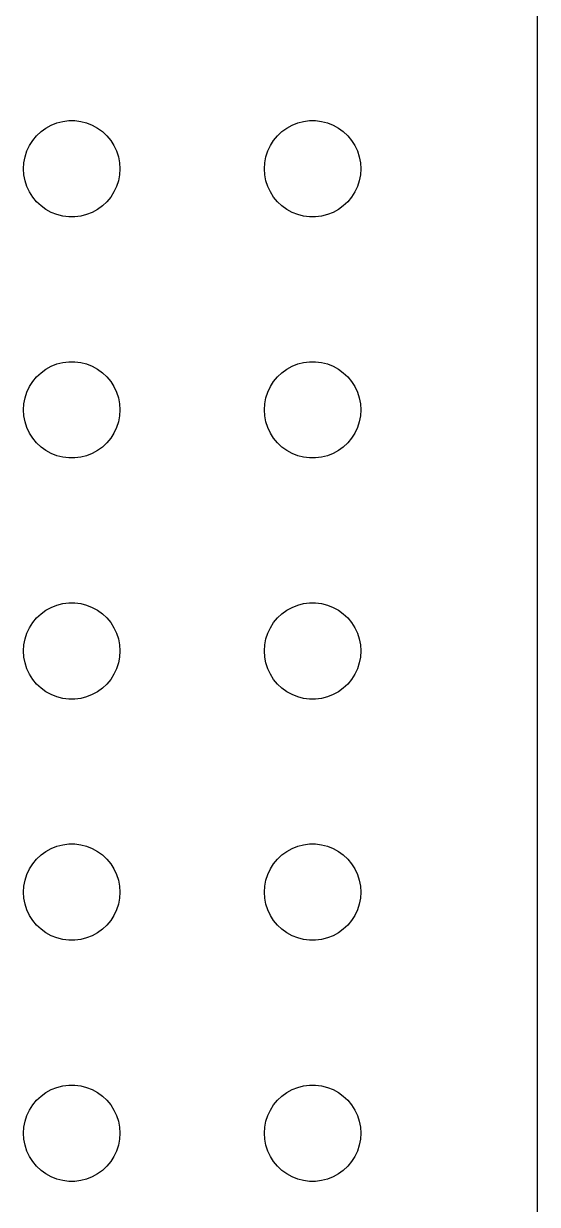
# Model space of a CAD drawing. Header units: metres. Extents: x -74 to 74, y -74 to 74.
# Drawn here: x 58.5 to 74.5, y -39.71 to -2.99 of the extents above; entities that cross this region are included whole.
import ezdxf

# ---------------------------------------------------------------- set-up
doc = ezdxf.new("R2010")
doc.units = ezdxf.units.M

msp = doc.modelspace()

# ---------------------------------------------------------------- linework, layer by layer
for p, q in [((74.5, -69.5), (74.5, 69.5)), ((59.0439, -6.34422), (59.1963, -6.23351)), ((59.1963, -6.23351), (59.3613, -6.14275)), ((59.3613, -6.14275), (59.5365, -6.07341)), ((59.5365, -6.07341), (59.7189, -6.02657)), ((59.7189, -6.02657), (59.9058, -6.00294)), ((59.9058, -6.00294), (60.0942, -6.00294)), ((60.0942, -6.00294), (60.2811, -6.02657)), ((60.2811, -6.02657), (60.4635, -6.07341)), ((60.4635, -6.07341), (60.6387, -6.14275)), ((60.6387, -6.14275), (60.8037, -6.23351)), ((60.8037, -6.23351), (60.9561, -6.34422)), ((66.5439, -6.34422), (66.6963, -6.23351)), ((66.6963, -6.23351), (66.8613, -6.14275)), ((66.8613, -6.14275), (67.0365, -6.07341)), ((67.0365, -6.07341), (67.2189, -6.02657)), ((67.2189, -6.02657), (67.4058, -6.00294)), ((67.4058, -6.00294), (67.5942, -6.00294)), ((67.5942, -6.00294), (67.7811, -6.02657)), ((67.7811, -6.02657), (67.9635, -6.07341)), ((67.9635, -6.07341), (68.1387, -6.14275)), ((68.1387, -6.14275), (68.3037, -6.23351)), ((68.3037, -6.23351), (68.4561, -6.34422)), ((58.7865, -6.61832), (58.9065, -6.47318)), ((58.9065, -6.47318), (59.0439, -6.34422)), ((60.9561, -6.34422), (61.0934, -6.47318)), ((61.0934, -6.47318), (61.2135, -6.61832)), ((66.2865, -6.61832), (66.4065, -6.47318)), ((66.4065, -6.47318), (66.5439, -6.34422)), ((68.4561, -6.34422), (68.5934, -6.47318)), ((68.5934, -6.47318), (68.7135, -6.61832)), ((58.5471, -7.12695), (58.6053, -6.9478)), ((58.6053, -6.9478), (58.6855, -6.77736)), ((58.6855, -6.77736), (58.7865, -6.61832)), ((61.2135, -6.61832), (61.3145, -6.77736)), ((61.3145, -6.77736), (61.3947, -6.9478)), ((61.3947, -6.9478), (61.4529, -7.12695)), ((66.0471, -7.12695), (66.1053, -6.9478)), ((66.1053, -6.9478), (66.1855, -6.77736)), ((66.1855, -6.77736), (66.2865, -6.61832)), ((68.7135, -6.61832), (68.8145, -6.77736)), ((68.8145, -6.77736), (68.8947, -6.9478)), ((68.8947, -6.9478), (68.9529, -7.12695)), ((58.5, -7.5), (58.5118, -7.312)), ((58.5118, -7.312), (58.5471, -7.12695)), ((61.4529, -7.12695), (61.4882, -7.312)), ((61.4882, -7.312), (61.5, -7.5)), ((66, -7.5), (66.0118, -7.312)), ((66.0118, -7.312), (66.0471, -7.12695)), ((68.9529, -7.12695), (68.9882, -7.312)), ((68.9882, -7.312), (69, -7.5)), ((58.5118, -7.68799), (58.5, -7.5)), ((58.5471, -7.87303), (58.5118, -7.68799)), ((61.4882, -7.68799), (61.4529, -7.87303)), ((61.5, -7.5), (61.4882, -7.68799)), ((66.0118, -7.68799), (66, -7.5)), ((66.0471, -7.87303), (66.0118, -7.68799)), ((68.9882, -7.68799), (68.9529, -7.87303)), ((69, -7.5), (68.9882, -7.68799)), ((58.6053, -8.05219), (58.5471, -7.87303)), ((58.6855, -8.22263), (58.6053, -8.05219)), ((61.3947, -8.05219), (61.3145, -8.22263)), ((61.4529, -7.87303), (61.3947, -8.05219)), ((66.1053, -8.05219), (66.0471, -7.87303)), ((66.1855, -8.22263), (66.1053, -8.05219)), ((68.8947, -8.05219), (68.8145, -8.22263)), ((68.9529, -7.87303), (68.8947, -8.05219)), ((58.7865, -8.38167), (58.6855, -8.22263)), ((58.9065, -8.52681), (58.7865, -8.38167)), ((61.2135, -8.38167), (61.0934, -8.52681)), ((61.3145, -8.22263), (61.2135, -8.38167)), ((66.2865, -8.38167), (66.1855, -8.22263)), ((66.4065, -8.52681), (66.2865, -8.38167)), ((68.7135, -8.38167), (68.5934, -8.52681)), ((68.8145, -8.22263), (68.7135, -8.38167)), ((59.0439, -8.65576), (58.9065, -8.52681)), ((59.1963, -8.76648), (59.0439, -8.65576)), ((59.3613, -8.85724), (59.1963, -8.76648)), ((60.8037, -8.76648), (60.6387, -8.85724)), ((60.9561, -8.65576), (60.8037, -8.76648)), ((61.0934, -8.52681), (60.9561, -8.65576)), ((66.5439, -8.65576), (66.4065, -8.52681)), ((66.6963, -8.76648), (66.5439, -8.65576)), ((66.8613, -8.85724), (66.6963, -8.76648)), ((68.3037, -8.76648), (68.1387, -8.85724)), ((68.4561, -8.65576), (68.3037, -8.76648)), ((68.5934, -8.52681), (68.4561, -8.65576)), ((59.5365, -8.92657), (59.3613, -8.85724)), ((59.7189, -8.97342), (59.5365, -8.92657)), ((59.9058, -8.99704), (59.7189, -8.97342)), ((60.0942, -8.99704), (59.9058, -8.99704)), ((60.2811, -8.97342), (60.0942, -8.99704)), ((60.4635, -8.92657), (60.2811, -8.97342)), ((60.6387, -8.85724), (60.4635, -8.92657)), ((67.0365, -8.92657), (66.8613, -8.85724)), ((67.2189, -8.97342), (67.0365, -8.92657)), ((67.4058, -8.99704), (67.2189, -8.97342)), ((67.5942, -8.99704), (67.4058, -8.99704)), ((67.7811, -8.97342), (67.5942, -8.99704)), ((67.9635, -8.92657), (67.7811, -8.97342)), ((68.1387, -8.85724), (67.9635, -8.92657)), ((59.3613, -13.6427), (59.5365, -13.5734)), ((59.5365, -13.5734), (59.7189, -13.5266)), ((59.7189, -13.5266), (59.9058, -13.5029)), ((59.9058, -13.5029), (60.0942, -13.5029)), ((60.0942, -13.5029), (60.2811, -13.5266)), ((60.2811, -13.5266), (60.4635, -13.5734)), ((60.4635, -13.5734), (60.6387, -13.6427)), ((66.8613, -13.6427), (67.0365, -13.5734)), ((67.0365, -13.5734), (67.2189, -13.5266)), ((67.2189, -13.5266), (67.4058, -13.5029)), ((67.4058, -13.5029), (67.5942, -13.5029)), ((67.5942, -13.5029), (67.7811, -13.5266)), ((67.7811, -13.5266), (67.9635, -13.5734)), ((67.9635, -13.5734), (68.1387, -13.6427)), ((58.9065, -13.9732), (59.0439, -13.8442)), ((59.0439, -13.8442), (59.1963, -13.7335)), ((59.1963, -13.7335), (59.3613, -13.6427)), ((60.6387, -13.6427), (60.8037, -13.7335)), ((60.8037, -13.7335), (60.9561, -13.8442)), ((60.9561, -13.8442), (61.0934, -13.9732)), ((66.4065, -13.9732), (66.5439, -13.8442)), ((66.5439, -13.8442), (66.6963, -13.7335)), ((66.6963, -13.7335), (66.8613, -13.6427)), ((68.1387, -13.6427), (68.3037, -13.7335)), ((68.3037, -13.7335), (68.4561, -13.8442)), ((68.4561, -13.8442), (68.5934, -13.9732)), ((58.6053, -14.4478), (58.6855, -14.2774)), ((58.6855, -14.2774), (58.7865, -14.1183)), ((58.7865, -14.1183), (58.9065, -13.9732)), ((61.0934, -13.9732), (61.2135, -14.1183)), ((61.2135, -14.1183), (61.3145, -14.2774)), ((61.3145, -14.2774), (61.3947, -14.4478)), ((66.1053, -14.4478), (66.1855, -14.2774)), ((66.1855, -14.2774), (66.2865, -14.1183)), ((66.2865, -14.1183), (66.4065, -13.9732)), ((68.5934, -13.9732), (68.7135, -14.1183)), ((68.7135, -14.1183), (68.8145, -14.2774)), ((68.8145, -14.2774), (68.8947, -14.4478)), ((58.5118, -14.812), (58.5471, -14.627)), ((58.5471, -14.627), (58.6053, -14.4478)), ((61.3947, -14.4478), (61.4529, -14.627)), ((61.4529, -14.627), (61.4882, -14.812)), ((66.0118, -14.812), (66.0471, -14.627)), ((66.0471, -14.627), (66.1053, -14.4478)), ((68.8947, -14.4478), (68.9529, -14.627)), ((68.9529, -14.627), (68.9882, -14.812)), ((58.5, -15), (58.5118, -14.812)), ((58.5118, -15.188), (58.5, -15)), ((61.4882, -14.812), (61.5, -15)), ((61.5, -15), (61.4882, -15.188)), ((66, -15), (66.0118, -14.812)), ((66.0118, -15.188), (66, -15)), ((68.9882, -14.812), (69, -15)), ((69, -15), (68.9882, -15.188)), ((58.5471, -15.373), (58.5118, -15.188)), ((58.6053, -15.5522), (58.5471, -15.373)), ((61.4529, -15.373), (61.3947, -15.5522)), ((61.4882, -15.188), (61.4529, -15.373)), ((66.0471, -15.373), (66.0118, -15.188)), ((66.1053, -15.5522), (66.0471, -15.373)), ((68.9529, -15.373), (68.8947, -15.5522)), ((68.9882, -15.188), (68.9529, -15.373)), ((58.6855, -15.7226), (58.6053, -15.5522)), ((58.7865, -15.8817), (58.6855, -15.7226)), ((61.3145, -15.7226), (61.2135, -15.8817)), ((61.3947, -15.5522), (61.3145, -15.7226)), ((66.1855, -15.7226), (66.1053, -15.5522)), ((66.2865, -15.8817), (66.1855, -15.7226)), ((68.8145, -15.7226), (68.7135, -15.8817)), ((68.8947, -15.5522), (68.8145, -15.7226)), ((58.9065, -16.0268), (58.7865, -15.8817)), ((59.0439, -16.1558), (58.9065, -16.0268)), ((59.1963, -16.2665), (59.0439, -16.1558)), ((60.9561, -16.1558), (60.8037, -16.2665)), ((61.0934, -16.0268), (60.9561, -16.1558)), ((61.2135, -15.8817), (61.0934, -16.0268)), ((66.4065, -16.0268), (66.2865, -15.8817)), ((66.5439, -16.1558), (66.4065, -16.0268)), ((66.6963, -16.2665), (66.5439, -16.1558)), ((68.4561, -16.1558), (68.3037, -16.2665)), ((68.5934, -16.0268), (68.4561, -16.1558)), ((68.7135, -15.8817), (68.5934, -16.0268)), ((59.3613, -16.3572), (59.1963, -16.2665)), ((59.5365, -16.4266), (59.3613, -16.3572)), ((59.7189, -16.4734), (59.5365, -16.4266)), ((59.9058, -16.497), (59.7189, -16.4734)), ((60.0942, -16.497), (59.9058, -16.497)), ((60.2811, -16.4734), (60.0942, -16.497)), ((60.4635, -16.4266), (60.2811, -16.4734)), ((60.6387, -16.3572), (60.4635, -16.4266)), ((60.8037, -16.2665), (60.6387, -16.3572)), ((66.8613, -16.3572), (66.6963, -16.2665)), ((67.0365, -16.4266), (66.8613, -16.3572)), ((67.2189, -16.4734), (67.0365, -16.4266)), ((67.4058, -16.497), (67.2189, -16.4734)), ((67.5942, -16.497), (67.4058, -16.497)), ((67.7811, -16.4734), (67.5942, -16.497)), ((67.9635, -16.4266), (67.7811, -16.4734)), ((68.1387, -16.3572), (67.9635, -16.4266)), ((68.3037, -16.2665), (68.1387, -16.3572)), ((59.0439, -21.3442), (59.1963, -21.2335)), ((59.1963, -21.2335), (59.3613, -21.1427)), ((59.3613, -21.1427), (59.5365, -21.0734)), ((59.5365, -21.0734), (59.7189, -21.0266)), ((59.7189, -21.0266), (59.9058, -21.003)), ((59.9058, -21.003), (60.0942, -21.003)), ((60.0942, -21.003), (60.2811, -21.0266)), ((60.2811, -21.0266), (60.4635, -21.0734)), ((60.4635, -21.0734), (60.6387, -21.1427)), ((60.6387, -21.1427), (60.8037, -21.2335)), ((60.8037, -21.2335), (60.9561, -21.3442)), ((66.5439, -21.3442), (66.6963, -21.2335)), ((66.6963, -21.2335), (66.8613, -21.1427)), ((66.8613, -21.1427), (67.0365, -21.0734)), ((67.0365, -21.0734), (67.2189, -21.0266)), ((67.2189, -21.0266), (67.4058, -21.003)), ((67.4058, -21.003), (67.5942, -21.003)), ((67.5942, -21.003), (67.7811, -21.0266)), ((67.7811, -21.0266), (67.9635, -21.0734)), ((67.9635, -21.0734), (68.1387, -21.1427)), ((68.1387, -21.1427), (68.3037, -21.2335)), ((68.3037, -21.2335), (68.4561, -21.3442)), ((58.6855, -21.7774), (58.7865, -21.6183)), ((58.7865, -21.6183), (58.9065, -21.4732)), ((58.9065, -21.4732), (59.0439, -21.3442)), ((60.9561, -21.3442), (61.0934, -21.4732)), ((61.0934, -21.4732), (61.2135, -21.6183)), ((61.2135, -21.6183), (61.3145, -21.7774)), ((66.1855, -21.7774), (66.2865, -21.6183)), ((66.2865, -21.6183), (66.4065, -21.4732)), ((66.4065, -21.4732), (66.5439, -21.3442)), ((68.4561, -21.3442), (68.5934, -21.4732)), ((68.5934, -21.4732), (68.7135, -21.6183)), ((68.7135, -21.6183), (68.8145, -21.7774)), ((58.5471, -22.127), (58.6053, -21.9478)), ((58.6053, -21.9478), (58.6855, -21.7774)), ((61.3145, -21.7774), (61.3947, -21.9478)), ((61.3947, -21.9478), (61.4529, -22.127)), ((66.0471, -22.127), (66.1053, -21.9478)), ((66.1053, -21.9478), (66.1855, -21.7774)), ((68.8145, -21.7774), (68.8947, -21.9478)), ((68.8947, -21.9478), (68.9529, -22.127)), ((58.5, -22.5), (58.5118, -22.312)), ((58.5118, -22.312), (58.5471, -22.127)), ((61.4529, -22.127), (61.4882, -22.312)), ((61.4882, -22.312), (61.5, -22.5)), ((66, -22.5), (66.0118, -22.312)), ((66.0118, -22.312), (66.0471, -22.127)), ((68.9529, -22.127), (68.9882, -22.312)), ((68.9882, -22.312), (69, -22.5)), ((58.5118, -22.688), (58.5, -22.5)), ((58.5471, -22.873), (58.5118, -22.688)), ((61.4882, -22.688), (61.4529, -22.873)), ((61.5, -22.5), (61.4882, -22.688)), ((66.0118, -22.688), (66, -22.5)), ((66.0471, -22.873), (66.0118, -22.688)), ((68.9882, -22.688), (68.9529, -22.873)), ((69, -22.5), (68.9882, -22.688)), ((58.6053, -23.0522), (58.5471, -22.873)), ((58.6855, -23.2226), (58.6053, -23.0522)), ((61.3947, -23.0522), (61.3145, -23.2226)), ((61.4529, -22.873), (61.3947, -23.0522)), ((66.1053, -23.0522), (66.0471, -22.873)), ((66.1855, -23.2226), (66.1053, -23.0522)), ((68.8947, -23.0522), (68.8145, -23.2226)), ((68.9529, -22.873), (68.8947, -23.0522)), ((58.7865, -23.3817), (58.6855, -23.2226)), ((58.9065, -23.5268), (58.7865, -23.3817)), ((61.2135, -23.3817), (61.0934, -23.5268)), ((61.3145, -23.2226), (61.2135, -23.3817)), ((66.2865, -23.3817), (66.1855, -23.2226)), ((66.4065, -23.5268), (66.2865, -23.3817)), ((68.7135, -23.3817), (68.5934, -23.5268)), ((68.8145, -23.2226), (68.7135, -23.3817)), ((59.0439, -23.6558), (58.9065, -23.5268)), ((59.1963, -23.7665), (59.0439, -23.6558)), ((59.3613, -23.8572), (59.1963, -23.7665)), ((59.5365, -23.9266), (59.3613, -23.8572)), ((60.6387, -23.8572), (60.4635, -23.9266)), ((60.8037, -23.7665), (60.6387, -23.8572)), ((60.9561, -23.6558), (60.8037, -23.7665)), ((61.0934, -23.5268), (60.9561, -23.6558)), ((66.5439, -23.6558), (66.4065, -23.5268)), ((66.6963, -23.7665), (66.5439, -23.6558)), ((66.8613, -23.8572), (66.6963, -23.7665)), ((67.0365, -23.9266), (66.8613, -23.8572)), ((68.1387, -23.8572), (67.9635, -23.9266)), ((68.3037, -23.7665), (68.1387, -23.8572)), ((68.4561, -23.6558), (68.3037, -23.7665)), ((68.5934, -23.5268), (68.4561, -23.6558)), ((59.7189, -23.9734), (59.5365, -23.9266)), ((59.9058, -23.997), (59.7189, -23.9734)), ((60.0942, -23.997), (59.9058, -23.997)), ((60.2811, -23.9734), (60.0942, -23.997)), ((60.4635, -23.9266), (60.2811, -23.9734)), ((67.2189, -23.9734), (67.0365, -23.9266)), ((67.4058, -23.997), (67.2189, -23.9734)), ((67.5942, -23.997), (67.4058, -23.997)), ((67.7811, -23.9734), (67.5942, -23.997)), ((67.9635, -23.9266), (67.7811, -23.9734)), ((59.1963, -28.7335), (59.3613, -28.6427)), ((59.3613, -28.6427), (59.5365, -28.5734)), ((59.5365, -28.5734), (59.7189, -28.5266)), ((59.7189, -28.5266), (59.9058, -28.503)), ((59.9058, -28.503), (60.0942, -28.503)), ((60.0942, -28.503), (60.2811, -28.5266)), ((60.2811, -28.5266), (60.4635, -28.5734)), ((60.4635, -28.5734), (60.6387, -28.6427)), ((60.6387, -28.6427), (60.8037, -28.7335)), ((66.6963, -28.7335), (66.8613, -28.6427)), ((66.8613, -28.6427), (67.0365, -28.5734)), ((67.0365, -28.5734), (67.2189, -28.5266)), ((67.2189, -28.5266), (67.4058, -28.503)), ((67.4058, -28.503), (67.5942, -28.503)), ((67.5942, -28.503), (67.7811, -28.5266)), ((67.7811, -28.5266), (67.9635, -28.5734)), ((67.9635, -28.5734), (68.1387, -28.6427)), ((68.1387, -28.6427), (68.3037, -28.7335)), ((58.7865, -29.1183), (58.9065, -28.9732)), ((58.9065, -28.9732), (59.0439, -28.8442)), ((59.0439, -28.8442), (59.1963, -28.7335)), ((60.8037, -28.7335), (60.9561, -28.8442)), ((60.9561, -28.8442), (61.0934, -28.9732)), ((61.0934, -28.9732), (61.2135, -29.1183)), ((66.2865, -29.1183), (66.4065, -28.9732)), ((66.4065, -28.9732), (66.5439, -28.8442)), ((66.5439, -28.8442), (66.6963, -28.7335)), ((68.3037, -28.7335), (68.4561, -28.8442)), ((68.4561, -28.8442), (68.5934, -28.9732)), ((68.5934, -28.9732), (68.7135, -29.1183)), ((58.6053, -29.4478), (58.6855, -29.2774)), ((58.6855, -29.2774), (58.7865, -29.1183)), ((61.2135, -29.1183), (61.3145, -29.2774)), ((61.3145, -29.2774), (61.3947, -29.4478)), ((66.1053, -29.4478), (66.1855, -29.2774)), ((66.1855, -29.2774), (66.2865, -29.1183)), ((68.7135, -29.1183), (68.8145, -29.2774)), ((68.8145, -29.2774), (68.8947, -29.4478)), ((58.5118, -29.812), (58.5471, -29.627)), ((58.5471, -29.627), (58.6053, -29.4478)), ((61.3947, -29.4478), (61.4529, -29.627)), ((61.4529, -29.627), (61.4882, -29.812)), ((66.0118, -29.812), (66.0471, -29.627)), ((66.0471, -29.627), (66.1053, -29.4478)), ((68.8947, -29.4478), (68.9529, -29.627)), ((68.9529, -29.627), (68.9882, -29.812)), ((58.5, -30), (58.5118, -29.812)), ((58.5118, -30.188), (58.5, -30)), ((61.4882, -29.812), (61.5, -30)), ((61.5, -30), (61.4882, -30.188)), ((66, -30), (66.0118, -29.812)), ((66.0118, -30.188), (66, -30)), ((68.9882, -29.812), (69, -30)), ((69, -30), (68.9882, -30.188)), ((58.5471, -30.373), (58.5118, -30.188)), ((58.6053, -30.5522), (58.5471, -30.373)), ((61.4529, -30.373), (61.3947, -30.5522)), ((61.4882, -30.188), (61.4529, -30.373)), ((66.0471, -30.373), (66.0118, -30.188)), ((66.1053, -30.5522), (66.0471, -30.373)), ((68.9529, -30.373), (68.8947, -30.5522)), ((68.9882, -30.188), (68.9529, -30.373)), ((58.6855, -30.7226), (58.6053, -30.5522)), ((58.7865, -30.8817), (58.6855, -30.7226)), ((61.3145, -30.7226), (61.2135, -30.8817)), ((61.3947, -30.5522), (61.3145, -30.7226)), ((66.1855, -30.7226), (66.1053, -30.5522)), ((66.2865, -30.8817), (66.1855, -30.7226)), ((68.8145, -30.7226), (68.7135, -30.8817)), ((68.8947, -30.5522), (68.8145, -30.7226)), ((58.9065, -31.0268), (58.7865, -30.8817)), ((59.0439, -31.1558), (58.9065, -31.0268)), ((59.1963, -31.2665), (59.0439, -31.1558)), ((60.9561, -31.1558), (60.8037, -31.2665)), ((61.0934, -31.0268), (60.9561, -31.1558)), ((61.2135, -30.8817), (61.0934, -31.0268)), ((66.4065, -31.0268), (66.2865, -30.8817)), ((66.5439, -31.1558), (66.4065, -31.0268)), ((66.6963, -31.2665), (66.5439, -31.1558)), ((68.4561, -31.1558), (68.3037, -31.2665)), ((68.5934, -31.0268), (68.4561, -31.1558)), ((68.7135, -30.8817), (68.5934, -31.0268)), ((59.3613, -31.3572), (59.1963, -31.2665)), ((59.5365, -31.4266), (59.3613, -31.3572)), ((59.7189, -31.4734), (59.5365, -31.4266)), ((59.9058, -31.497), (59.7189, -31.4734)), ((60.0942, -31.497), (59.9058, -31.497)), ((60.2811, -31.4734), (60.0942, -31.497)), ((60.4635, -31.4266), (60.2811, -31.4734)), ((60.6387, -31.3572), (60.4635, -31.4266)), ((60.8037, -31.2665), (60.6387, -31.3572)), ((66.8613, -31.3572), (66.6963, -31.2665)), ((67.0365, -31.4266), (66.8613, -31.3572)), ((67.2189, -31.4734), (67.0365, -31.4266)), ((67.4058, -31.497), (67.2189, -31.4734)), ((67.5942, -31.497), (67.4058, -31.497)), ((67.7811, -31.4734), (67.5942, -31.497)), ((67.9635, -31.4266), (67.7811, -31.4734)), ((68.1387, -31.3572), (67.9635, -31.4266)), ((68.3037, -31.2665), (68.1387, -31.3572)), ((58.9065, -36.4732), (59.0439, -36.3442)), ((59.0439, -36.3442), (59.1963, -36.2335)), ((59.1963, -36.2335), (59.3613, -36.1428)), ((59.3613, -36.1428), (59.5365, -36.0734)), ((59.5365, -36.0734), (59.7189, -36.0266)), ((59.7189, -36.0266), (59.9058, -36.003)), ((59.9058, -36.003), (60.0942, -36.003)), ((60.0942, -36.003), (60.2811, -36.0266)), ((60.2811, -36.0266), (60.4635, -36.0734)), ((60.4635, -36.0734), (60.6387, -36.1428)), ((60.6387, -36.1428), (60.8037, -36.2335)), ((60.8037, -36.2335), (60.9561, -36.3442)), ((60.9561, -36.3442), (61.0934, -36.4732)), ((66.4065, -36.4732), (66.5439, -36.3442)), ((66.5439, -36.3442), (66.6963, -36.2335)), ((66.6963, -36.2335), (66.8613, -36.1428)), ((66.8613, -36.1428), (67.0365, -36.0734)), ((67.0365, -36.0734), (67.2189, -36.0266)), ((67.2189, -36.0266), (67.4058, -36.003)), ((67.4058, -36.003), (67.5942, -36.003)), ((67.5942, -36.003), (67.7811, -36.0266)), ((67.7811, -36.0266), (67.9635, -36.0734)), ((67.9635, -36.0734), (68.1387, -36.1428)), ((68.1387, -36.1428), (68.3037, -36.2335)), ((68.3037, -36.2335), (68.4561, -36.3442)), ((68.4561, -36.3442), (68.5934, -36.4732)), ((58.6855, -36.7774), (58.7865, -36.6183)), ((58.7865, -36.6183), (58.9065, -36.4732)), ((61.0934, -36.4732), (61.2135, -36.6183)), ((61.2135, -36.6183), (61.3145, -36.7774)), ((66.1855, -36.7774), (66.2865, -36.6183)), ((66.2865, -36.6183), (66.4065, -36.4732)), ((68.5934, -36.4732), (68.7135, -36.6183)), ((68.7135, -36.6183), (68.8145, -36.7774)), ((58.5471, -37.127), (58.6053, -36.9478)), ((58.6053, -36.9478), (58.6855, -36.7774)), ((61.3145, -36.7774), (61.3947, -36.9478)), ((61.3947, -36.9478), (61.4529, -37.127)), ((66.0471, -37.127), (66.1053, -36.9478)), ((66.1053, -36.9478), (66.1855, -36.7774)), ((68.8145, -36.7774), (68.8947, -36.9478)), ((68.8947, -36.9478), (68.9529, -37.127)), ((58.5, -37.5), (58.5118, -37.312)), ((58.5118, -37.312), (58.5471, -37.127)), ((61.4529, -37.127), (61.4882, -37.312)), ((61.4882, -37.312), (61.5, -37.5)), ((66, -37.5), (66.0118, -37.312)), ((66.0118, -37.312), (66.0471, -37.127)), ((68.9529, -37.127), (68.9882, -37.312)), ((68.9882, -37.312), (69, -37.5)), ((58.5118, -37.688), (58.5, -37.5)), ((58.5471, -37.873), (58.5118, -37.688)), ((61.4882, -37.688), (61.4529, -37.873)), ((61.5, -37.5), (61.4882, -37.688)), ((66.0118, -37.688), (66, -37.5)), ((66.0471, -37.873), (66.0118, -37.688)), ((68.9882, -37.688), (68.9529, -37.873)), ((69, -37.5), (68.9882, -37.688)), ((58.6053, -38.0522), (58.5471, -37.873)), ((58.6855, -38.2226), (58.6053, -38.0522)), ((61.3947, -38.0522), (61.3145, -38.2226)), ((61.4529, -37.873), (61.3947, -38.0522)), ((66.1053, -38.0522), (66.0471, -37.873)), ((66.1855, -38.2226), (66.1053, -38.0522)), ((68.8947, -38.0522), (68.8145, -38.2226)), ((68.9529, -37.873), (68.8947, -38.0522)), ((58.7865, -38.3817), (58.6855, -38.2226)), ((58.9065, -38.5268), (58.7865, -38.3817)), ((59.0439, -38.6558), (58.9065, -38.5268)), ((61.0934, -38.5268), (60.9561, -38.6558)), ((61.2135, -38.3817), (61.0934, -38.5268)), ((61.3145, -38.2226), (61.2135, -38.3817)), ((66.2865, -38.3817), (66.1855, -38.2226)), ((66.4065, -38.5268), (66.2865, -38.3817)), ((66.5439, -38.6558), (66.4065, -38.5268)), ((68.5934, -38.5268), (68.4561, -38.6558)), ((68.7135, -38.3817), (68.5934, -38.5268)), ((68.8145, -38.2226), (68.7135, -38.3817)), ((59.1963, -38.7665), (59.0439, -38.6558)), ((59.3613, -38.8572), (59.1963, -38.7665)), ((59.5365, -38.9266), (59.3613, -38.8572)), ((59.7189, -38.9734), (59.5365, -38.9266)), ((60.4635, -38.9266), (60.2811, -38.9734)), ((60.6387, -38.8572), (60.4635, -38.9266)), ((60.8037, -38.7665), (60.6387, -38.8572)), ((60.9561, -38.6558), (60.8037, -38.7665)), ((66.6963, -38.7665), (66.5439, -38.6558)), ((66.8613, -38.8572), (66.6963, -38.7665)), ((67.0365, -38.9266), (66.8613, -38.8572)), ((67.2189, -38.9734), (67.0365, -38.9266)), ((67.9635, -38.9266), (67.7811, -38.9734)), ((68.1387, -38.8572), (67.9635, -38.9266)), ((68.3037, -38.7665), (68.1387, -38.8572)), ((68.4561, -38.6558), (68.3037, -38.7665)), ((59.9058, -38.997), (59.7189, -38.9734)), ((60.0942, -38.997), (59.9058, -38.997)), ((60.2811, -38.9734), (60.0942, -38.997)), ((67.4058, -38.997), (67.2189, -38.9734)), ((67.5942, -38.997), (67.4058, -38.997)), ((67.7811, -38.9734), (67.5942, -38.997))]:
    msp.add_line(p, q)

doc.saveas('drawing.dxf')
